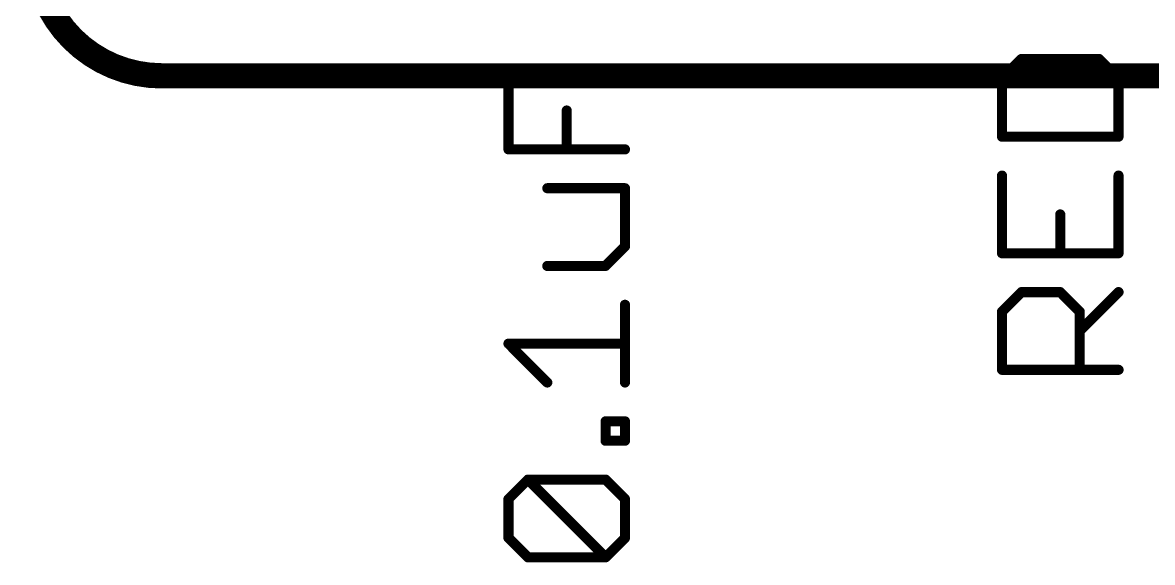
# Model space of a CAD drawing. Extents: x -1.7 to 23.1, y -5.6 to 23.3.
# Drawn here: x -0.13 to 11.21, y -5.64 to -0.23 of the extents above; entities that cross this region are included whole.
import ezdxf

# ---------------------------------------------------------------- set-up
doc = ezdxf.new("R2010")
doc.units = 0
for name, color, linetype in [('1', 12, 'CONTINUOUS'), ('16', 132, 'CONTINUOUS'), ('27', 253, 'CONTINUOUS')]:
    doc.layers.add(name, color=color, linetype=linetype)

msp = doc.modelspace()

# ---------------------------------------------------------------- linework, layer by layer
at = {"layer": '1'}
for points, const_width in [([(0, 0.508, 0.4142), (1.27, -0.762)], 0.254), ([(1.27, -0.6985, 1), (1.27, -0.8255)], 0.127), ([(1.27, -0.8255, 1), (1.27, -0.6985)], 0.127)]:
    msp.add_lwpolyline(points, format="xyb", dxfattribs=dict(at, const_width=const_width))
at = {"layer": '1', "const_width": 0.254}
msp.add_lwpolyline([(21.082, -0.762), (1.27, -0.762)], dxfattribs=at)
at = {"layer": '16'}
for points, const_width in [([(0, 0.508, 0.4142), (1.27, -0.762)], 0.254), ([(1.27, -0.6985, 1), (1.27, -0.8255)], 0.127), ([(1.27, -0.8255, 1), (1.27, -0.6985)], 0.127)]:
    msp.add_lwpolyline(points, format="xyb", dxfattribs=dict(at, const_width=const_width))
at = {"layer": '16', "const_width": 0.254}
msp.add_lwpolyline([(21.082, -0.762), (1.27, -0.762)], dxfattribs=at)
at = {"layer": '27', "const_width": 0.1016}
for points in [[(9.8967, -0.593), (9.7018, -0.7879)], [(10.6763, -0.593), (9.8967, -0.593)], [(10.8712, -0.7879), (10.6763, -0.593)], [(4.7488, -1.4996), (4.7488, -0.72)], [(9.7018, -0.7879), (9.7018, -1.3726)], [(10.8712, -1.3726), (10.8712, -0.7879)], [(5.3335, -1.4996), (5.3335, -1.1098)], [(9.7018, -1.3726), (10.8712, -1.3726)], [(5.9182, -1.4996), (4.7488, -1.4996)], [(9.7018, -1.7624), (9.7018, -2.542)], [(10.8712, -2.542), (10.8712, -1.7624)], [(5.9182, -1.8894), (5.1386, -1.8894)], [(5.9182, -2.4741), (5.9182, -1.8894)], [(10.2865, -2.542), (10.2865, -2.1522)], [(5.7233, -2.669), (5.9182, -2.4741)], [(9.7018, -2.542), (10.8712, -2.542)], [(5.1386, -2.669), (5.7233, -2.669)], [(9.7018, -3.1267), (9.8967, -2.9318)], [(9.8967, -2.9318), (10.2865, -2.9318)], [(10.2865, -2.9318), (10.4814, -3.1267)], [(10.4814, -3.3216), (10.8712, -2.9318)], [(5.9182, -3.8384), (5.9182, -3.0588)], [(9.7018, -3.7114), (9.7018, -3.1267)], [(10.4814, -3.1267), (10.4814, -3.7114)], [(5.1386, -3.8384), (4.7488, -3.4486)], [(4.7488, -3.4486), (5.9182, -3.4486)], [(10.8712, -3.7114), (9.7018, -3.7114)], [(5.7233, -4.4231), (5.7233, -4.2282)], [(5.7233, -4.2282), (5.9182, -4.2282)], [(5.9182, -4.2282), (5.9182, -4.4231)], [(5.9182, -4.4231), (5.7233, -4.4231)], [(4.7488, -5.0078), (4.9437, -4.8129)], [(4.9437, -4.8129), (5.7233, -4.8129)], [(5.7233, -5.5925), (4.9437, -4.8129)], [(5.7233, -4.8129), (5.9182, -5.0078)], [(4.7488, -5.3976), (4.7488, -5.0078)], [(5.9182, -5.0078), (5.9182, -5.3976)], [(4.9437, -5.5925), (4.7488, -5.3976)], [(5.9182, -5.3976), (5.7233, -5.5925)], [(5.7233, -5.5925), (4.9437, -5.5925)]]:
    msp.add_lwpolyline(points, dxfattribs=at)
at = {"layer": '27', "const_width": 0.0508}
for points in [[(9.8967, -0.5676, 1), (9.8967, -0.6184)], [(9.9147, -0.611, 1), (9.8787, -0.575)], [(10.6943, -0.575, 1), (10.6583, -0.611)], [(10.6763, -0.6184, 1), (10.6763, -0.5676)], [(4.7742, -0.72, 1), (4.7234, -0.72)], [(9.6838, -0.7699, 1), (9.7198, -0.8059)], [(9.7272, -0.7879, 1), (9.6764, -0.7879)], [(10.8966, -0.7879, 1), (10.8458, -0.7879)], [(10.8532, -0.8059, 1), (10.8892, -0.7699)], [(5.3589, -1.1098, 1), (5.3081, -1.1098)], [(9.7018, -1.3472, 1), (9.7018, -1.398)], [(9.6764, -1.3726, 1), (9.7272, -1.3726)], [(10.8458, -1.3726, 1), (10.8966, -1.3726)], [(10.8712, -1.398, 1), (10.8712, -1.3472)], [(4.7488, -1.4742, 1), (4.7488, -1.525)], [(5.9182, -1.525, 1), (5.9182, -1.4742)], [(4.7234, -1.4996, 1), (4.7742, -1.4996)], [(5.3081, -1.4996, 1), (5.3589, -1.4996)], [(9.7272, -1.7624, 1), (9.6764, -1.7624)], [(10.8966, -1.7624, 1), (10.8458, -1.7624)], [(5.1386, -1.864, 1), (5.1386, -1.9148)], [(5.9436, -1.8894, 1), (5.8928, -1.8894)], [(5.9182, -1.9148, 1), (5.9182, -1.864)], [(10.3119, -2.1522, 1), (10.2611, -2.1522)], [(5.8928, -2.4741, 1), (5.9436, -2.4741)], [(5.9362, -2.4921, 1), (5.9002, -2.4561)], [(9.7018, -2.5166, 1), (9.7018, -2.5674)], [(10.8712, -2.5674, 1), (10.8712, -2.5166)], [(9.6764, -2.542, 1), (9.7272, -2.542)], [(10.2611, -2.542, 1), (10.3119, -2.542)], [(10.8458, -2.542, 1), (10.8966, -2.542)], [(5.1386, -2.6436, 1), (5.1386, -2.6944)], [(5.7053, -2.651, 1), (5.7413, -2.687)], [(5.7233, -2.6944, 1), (5.7233, -2.6436)], [(9.8967, -2.9064, 1), (9.8967, -2.9572)], [(9.9147, -2.9498, 1), (9.8787, -2.9138)], [(10.3045, -2.9138, 1), (10.2685, -2.9498)], [(10.2865, -2.9572, 1), (10.2865, -2.9064)], [(10.8892, -2.9498, 1), (10.8532, -2.9138)], [(5.9436, -3.0588, 1), (5.8928, -3.0588)], [(9.6838, -3.1087, 1), (9.7198, -3.1447)], [(9.7272, -3.1267, 1), (9.6764, -3.1267)], [(10.5068, -3.1267, 1), (10.456, -3.1267)], [(10.4634, -3.1447, 1), (10.4994, -3.1087)], [(10.4634, -3.3036, 1), (10.4994, -3.3396)], [(4.7668, -3.4306, 1), (4.7308, -3.4666)], [(4.7488, -3.4232, 1), (4.7488, -3.474)], [(5.9182, -3.474, 1), (5.9182, -3.4232)], [(9.7018, -3.686, 1), (9.7018, -3.7368)], [(9.6764, -3.7114, 1), (9.7272, -3.7114)], [(10.456, -3.7114, 1), (10.5068, -3.7114)], [(10.8712, -3.7368, 1), (10.8712, -3.686)], [(5.1206, -3.8564, 1), (5.1566, -3.8204)], [(5.8928, -3.8384, 1), (5.9436, -3.8384)], [(5.7487, -4.2282, 1), (5.6979, -4.2282)], [(5.7233, -4.2028, 1), (5.7233, -4.2536)], [(5.9436, -4.2282, 1), (5.8928, -4.2282)], [(5.9182, -4.2536, 1), (5.9182, -4.2028)], [(5.7233, -4.3977, 1), (5.7233, -4.4485)], [(5.6979, -4.4231, 1), (5.7487, -4.4231)], [(5.8928, -4.4231, 1), (5.9436, -4.4231)], [(5.9182, -4.4485, 1), (5.9182, -4.3977)], [(4.9617, -4.7949, 1), (4.9257, -4.8309)], [(4.9437, -4.7875, 1), (4.9437, -4.8383)], [(4.9617, -4.8309, 1), (4.9257, -4.7949)], [(5.7413, -4.7949, 1), (5.7053, -4.8309)], [(5.7233, -4.8383, 1), (5.7233, -4.7875)], [(4.7308, -4.9898, 1), (4.7668, -5.0258)], [(4.7742, -5.0078, 1), (4.7234, -5.0078)], [(5.9436, -5.0078, 1), (5.8928, -5.0078)], [(5.9002, -5.0258, 1), (5.9362, -4.9898)], [(4.7668, -5.3796, 1), (4.7308, -5.4156)], [(4.7234, -5.3976, 1), (4.7742, -5.3976)], [(5.8928, -5.3976, 1), (5.9436, -5.3976)], [(5.9362, -5.4156, 1), (5.9002, -5.3796)], [(4.9437, -5.5671, 1), (4.9437, -5.6179)], [(4.9257, -5.6105, 1), (4.9617, -5.5745)], [(5.7053, -5.5745, 1), (5.7413, -5.6105)], [(5.7053, -5.6105, 1), (5.7413, -5.5745)], [(5.7233, -5.6179, 1), (5.7233, -5.5671)]]:
    msp.add_lwpolyline(points, format="xyb", dxfattribs=at)

doc.saveas('drawing.dxf')
